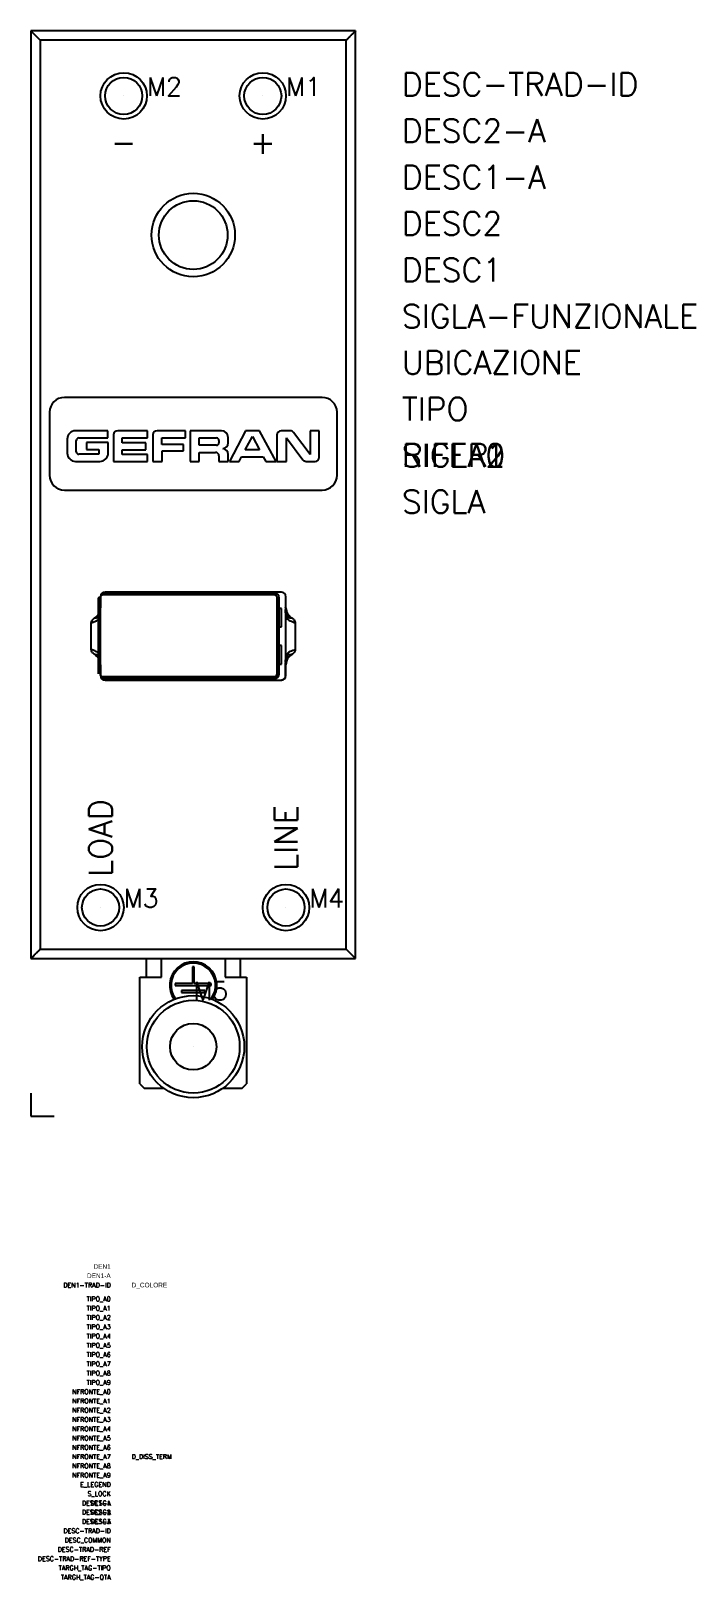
# Model space of a CAD drawing. Extents: x 0 to 72, y -50 to 117.
import ezdxf
from ezdxf.enums import TextEntityAlignment as Align

# ---------------------------------------------------------------- set-up
doc = ezdxf.new("R2010")
doc.units = 0
doc.header["$LTSCALE"] = 4
doc.layers.get('0').update_dxf_attribs({"linetype": 'CONTINUOUS'})
doc.layers.add('3_ALL_AXES', color=7, linetype='CONTINUOUS')
doc.styles.add('E_Comp-Data', font='arial.ttf')
doc.styles.add('E_Default-Att', font='romans.shx')
doc.styles.add('E_Desc', font='arial.ttf')
doc.styles.add('E_Lang-ID', font='romans.shx')
doc.styles.get("Standard").update_dxf_attribs({"font": 'romans.shx'})

msp = doc.modelspace()

# ---------------------------------------------------------------- linework, layer by layer
at = {"color": 7, "linetype": 'Continuous'}
for p, q in [((0, 117), (0, 17)), ((0, 117), (1, 116)), ((35, 117), (0, 117)), ((35, 117), (34, 116)), ((35, 17), (35, 117)), ((7.25, 55.9), (7.25, 47.7)), ((7.5, 56), (7.5, 54.82)), ((26.25, 56.4), (7.75, 56.4)), ((27, 56.5), (8, 56.5)), ((26.75, 47.7), (26.75, 55.9)), ((27.5, 54.82), (27.5, 56)), ((27, 54.75), (26.75, 54.75)), ((27, 52.75), (27, 54.75)), ((27.5, 49.65), (27.5, 53.85)), ((6.5, 50.32), (6.5, 53.18)), ((26.75, 52.75), (27, 52.75)), ((28.5, 53.18), (28.5, 50.32)), ((27, 50.75), (26.75, 50.75)), ((27, 48.75), (27, 50.75)), ((7.5, 48.68), (7.5, 47.5)), ((26.75, 48.75), (27, 48.75)), ((27.46, 47.5), (27.46, 48.91)), ((27.5, 47.5), (27.5, 48.68)), ((7.75, 47.2), (26.25, 47.2)), ((8, 47), (27, 47)), ((0, 17), (1, 18)), ((0, 17), (35, 17)), ((12.41, 17), (12.41, 15)), ((14.07, 15), (14.07, 17)), ((20.93, 17), (20.93, 15)), ((22.59, 15), (22.59, 17)), ((35, 17), (34, 18)), ((17.6, 16.1), (17.4, 16.1)), ((17.4, 16.1), (17.4, 14.3)), ((17.6, 14.3), (17.6, 16.1)), ((11.75, 15), (14.07, 15)), ((11.75, 3.5), (11.75, 15)), ((17.4, 14.3), (15.56, 14.3)), ((15.56, 14.3), (15.56, 14.1)), ((15.56, 14.1), (19.44, 14.1)), ((18.76, 13.54), (16.24, 13.54)), ((16.24, 13.54), (16.24, 13.34)), ((19.44, 14.3), (17.6, 14.3)), ((18.76, 13.34), (18.76, 13.54)), ((19.44, 14.1), (19.44, 14.3)), ((20.93, 15), (23.25, 15)), ((23.25, 15), (23.25, 3.5)), ((16.24, 13.34), (18.76, 13.34)), ((11.75, 3.5), (12.25, 3)), ((22.75, 3), (23.25, 3.5)), ((14.34, 3), (12.25, 3)), ((22.75, 3), (20.66, 3))]:
    msp.add_line(p, q, dxfattribs=at)
at = {"color": 9, "linetype": 'Continuous'}
for p, q in [((1, 116), (1, 18)), ((34, 116), (1, 116)), ((34, 18), (34, 116)), ((7.45, 55.9), (7.25, 55.9)), ((7.45, 55.9), (7.45, 47.7)), ((7.75, 56.2), (7.75, 56.4)), ((26.25, 56.2), (7.75, 56.2)), ((26.25, 56.2), (26.25, 56.4)), ((26.55, 55.9), (26.75, 55.9)), ((26.55, 47.7), (26.55, 55.9)), ((27.5, 48.91), (27.46, 48.91)), ((7.75, 47.4), (26.25, 47.4)), ((7.75, 47.4), (7.75, 47.2)), ((26.25, 47.4), (26.25, 47.2)), ((26.55, 47.7), (26.75, 47.7)), ((27.46, 47.5), (27.5, 47.5)), ((1, 18), (34, 18))]:
    msp.add_line(p, q, dxfattribs=at)
for p, q in [((0, 2.5), (0, 0)), ((0, 0), (2.5, 0))]:
    msp.add_line(p, q)
at = {"color": 7, "linetype": 'Continuous'}
for points in [[(0, 117), (0.01, 117), (0.02, 116.98), (0.04, 116.96), (0.07, 116.93), (0.1, 116.9), (0.14, 116.86), (0.18, 116.82), (0.23, 116.77)], [(35, 117), (35, 116.99), (34.98, 116.98), (34.96, 116.96), (34.93, 116.93), (34.9, 116.9), (34.86, 116.86), (34.82, 116.82), (34.77, 116.77)], [(0.28, 116.72), (0.33, 116.67), (0.39, 116.61)], [(0.45, 116.55), (0.5, 116.5), (0.57, 116.43)], [(0.63, 116.37), (0.69, 116.31), (0.75, 116.25)], [(0.81, 116.19), (0.88, 116.12), (0.94, 116.06), (1, 116)], [(34.19, 116.19), (34.12, 116.12), (34.06, 116.06), (34, 116)], [(34.37, 116.37), (34.31, 116.31), (34.25, 116.25)], [(34.55, 116.55), (34.5, 116.5), (34.43, 116.43)], [(34.72, 116.72), (34.67, 116.67), (34.61, 116.61)], [(0, 17), (0, 17.01), (0.02, 17.02), (0.04, 17.04), (0.07, 17.07), (0.1, 17.1), (0.14, 17.14), (0.18, 17.18), (0.23, 17.23)], [(0.28, 17.28), (0.33, 17.33), (0.39, 17.39)], [(0.45, 17.45), (0.5, 17.5), (0.57, 17.57)], [(0.63, 17.63), (0.69, 17.69), (0.75, 17.75)], [(0.81, 17.81), (0.88, 17.88), (0.94, 17.94), (1, 18)], [(34.19, 17.81), (34.12, 17.88), (34.06, 17.94), (34, 18)], [(34.37, 17.63), (34.31, 17.69), (34.25, 17.75)], [(34.55, 17.45), (34.5, 17.5), (34.43, 17.57)], [(34.72, 17.28), (34.67, 17.33), (34.61, 17.39)], [(35, 17), (34.99, 17), (34.98, 17.02), (34.96, 17.04), (34.93, 17.07), (34.9, 17.1), (34.86, 17.14), (34.82, 17.18), (34.77, 17.23)]]:
    msp.add_lwpolyline(points, dxfattribs=at)
for centre, radius in [((10, 110), 2.5), ((10, 110), 2), ((25, 110), 2.5), ((25, 110), 2), ((7.5, 22.5), 2.5), ((7.5, 22.5), 2), ((27.5, 22.5), 2.5), ((27.5, 22.5), 2), ((17.5, 7.5), 2.5)]:
    msp.add_circle(centre, radius)
at = {"color": 9, "linetype": 'Continuous'}
msp.add_circle((17.5, 95), 3.7, dxfattribs=at)
at = {"color": 7, "linetype": 'Continuous'}
for radius in [5.5, 5]:
    msp.add_circle((17.5, 7.5), radius, dxfattribs=at)
at = {"color": 9, "linetype": 'Continuous'}
for centre, start, end in [((7.75, 55.9), 90, 180), ((26.25, 55.9), 0, 90), ((7.75, 47.7), 180, 270), ((26.25, 47.7), 270, 0)]:
    msp.add_arc(centre, 0.3, start, end, dxfattribs=at)
at = {"color": 7, "linetype": 'Continuous'}
for centre, radius, start, end in [((8, 56), 0.5, 90, 180), ((26.25, 55.9), 0.5, 0, 90), ((27, 56), 0.5, 0, 90), ((31.44, 54.58), 3.99, 177.1648, 179.4261), ((31.01, 48.91), 3.56, 178.84, 179.9977), ((8, 47.5), 0.5, 180, 270), ((7.75, 47.7), 0.5, 250.198, 270), ((26.25, 47.7), 0.5, 270, 0), ((27, 47.5), 0.5, 270, 0), ((27, 47.5), 0.455, 297.0707, 359.9771), ((17.5, 14.1), 2.55, 323.9111, 216.0889), ((17.5, 14.1), 2.4, 322.9412, 217.0588)]:
    msp.add_arc(centre, radius, start, end, dxfattribs=at)
msp.add_ellipse((26.79, 47.5), major_axis=(-0.707, 0), ratio=0.707107, start_param=7.853982, end_param=8.479832, dxfattribs=at)
for points, knots in [([(6.5, 53.18), (6.5, 53.29), (6.6, 53.52), (6.78, 53.67), (6.88, 53.73)], [0, 0, 0, 0, 0.497681, 1, 1, 1, 1]), ([(6.88, 53.73), (7.06, 53.84), (7.38, 54.16), (7.5, 54.6), (7.5, 54.82)], [0, 0, 0, 0, 0.499993, 1, 1, 1, 1]), ([(27.5, 53.85), (27.5, 53.92), (27.49, 54.05), (27.46, 54.3), (27.45, 54.5), (27.46, 54.62)], [0, 0, 0, 0, 0.250035, 0.500067, 1, 1, 1, 1]), ([(27.5, 54.82), (27.5, 54.6), (27.62, 54.16), (27.94, 53.84), (28.12, 53.73)], [0, 0, 0, 0, 0.500007, 1, 1, 1, 1]), ([(28.12, 53.73), (28.22, 53.67), (28.4, 53.52), (28.5, 53.29), (28.5, 53.18)], [0, 0, 0, 0, 0.502328, 1, 1, 1, 1]), ([(6.88, 49.77), (6.78, 49.83), (6.6, 49.98), (6.5, 50.21), (6.5, 50.32)], [0, 0, 0, 0, 0.502313, 1, 1, 1, 1]), ([(28.5, 50.32), (28.5, 50.21), (28.4, 49.98), (28.22, 49.83), (28.12, 49.77)], [0, 0, 0, 0, 0.49767, 1, 1, 1, 1]), ([(7.5, 48.68), (7.5, 48.9), (7.38, 49.34), (7.06, 49.66), (6.88, 49.77)], [0, 0, 0, 0, 0.499998, 1, 1, 1, 1]), ([(27.46, 48.98), (27.46, 49.09), (27.47, 49.32), (27.5, 49.54), (27.5, 49.65)], [0, 0, 0, 0, 0.500024, 1, 1, 1, 1]), ([(28.12, 49.77), (27.94, 49.66), (27.62, 49.34), (27.5, 48.9), (27.5, 48.68)], [0, 0, 0, 0, 0.500001, 1, 1, 1, 1])]:
    msp.add_open_spline(points, degree=3, knots=knots, dxfattribs=at)
at = {"color": 9, "linetype": 'Continuous'}
for points, knots in [([(6.5, 53.18), (6.56, 53.21), (6.69, 53.27), (6.88, 53.34), (7.07, 53.42), (7.19, 53.49), (7.25, 53.53)], [0, 0, 0, 0, 0.24929, 0.496873, 0.74531, 1, 1, 1, 1]), ([(6.88, 53.73), (6.93, 53.74), (7.02, 53.75), (7.13, 53.75), (7.2, 53.76), (7.23, 53.77), (7.25, 53.79)], [0, 0, 0, 0, 0.460086, 0.703717, 0.838195, 1, 1, 1, 1]), ([(27.5, 54.59), (27.5, 54.52), (27.51, 54.38), (27.54, 54.18), (27.6, 54.02), (27.65, 53.9), (27.7, 53.83), (27.76, 53.77), (27.82, 53.75), (27.88, 53.75), (27.95, 53.75), (28.03, 53.74), (28.09, 53.73), (28.12, 53.73)], [0, 0, 0, 0, 0.165272, 0.331104, 0.494285, 0.573111, 0.647413, 0.711333, 0.761253, 0.804341, 0.844996, 0.923351, 1, 1, 1, 1]), ([(27.5, 53.85), (27.55, 53.75), (27.67, 53.56), (27.95, 53.41), (28.23, 53.3), (28.41, 53.23), (28.5, 53.18)], [0, 0, 0, 0, 0.278294, 0.523784, 0.761481, 1, 1, 1, 1]), ([(7.25, 49.97), (7.19, 50.01), (7.07, 50.08), (6.88, 50.16), (6.69, 50.23), (6.56, 50.29), (6.5, 50.32)], [0, 0, 0, 0, 0.254689, 0.503124, 0.750705, 1, 1, 1, 1]), ([(28.5, 50.32), (28.41, 50.28), (28.23, 50.2), (27.95, 50.09), (27.67, 49.94), (27.55, 49.75), (27.5, 49.65)], [0, 0, 0, 0, 0.238508, 0.476209, 0.721696, 1, 1, 1, 1]), ([(7.25, 49.71), (7.23, 49.73), (7.2, 49.74), (7.13, 49.75), (7.02, 49.75), (6.93, 49.76), (6.88, 49.77)], [0, 0, 0, 0, 0.161852, 0.296247, 0.539899, 1, 1, 1, 1]), ([(28.12, 49.77), (28.09, 49.77), (28.03, 49.76), (27.95, 49.75), (27.88, 49.75), (27.82, 49.75), (27.76, 49.73), (27.7, 49.67), (27.65, 49.6), (27.6, 49.48), (27.54, 49.32), (27.51, 49.12), (27.5, 48.98), (27.5, 48.91)], [0, 0, 0, 0, 0.07666, 0.15502, 0.195681, 0.238751, 0.288653, 0.352559, 0.426865, 0.505682, 0.668873, 0.83471, 1, 1, 1, 1]), ([(27.21, 47.09), (27.19, 47.08), (27.15, 47.04), (27.08, 47.01), (27.03, 47)], [0, 0, 0, 0, 0.267167, 1, 1, 1, 1])]:
    msp.add_open_spline(points, degree=3, knots=knots, dxfattribs=at)
at = {"color": 7, "linetype": 'Continuous'}
msp.add_open_spline([(27.46, 54.78), (27.46, 54.86), (27.47, 54.94), (27.48, 55.02)], degree=3, dxfattribs=at)
at = {"layer": '3_ALL_AXES', "color": 7, "linetype": 'Continuous'}
for p, q in [((31.4, 77.5), (3.6, 77.5)), ((2, 75.9), (2, 69.1)), ((33, 69.1), (33, 75.9)), ((8.29, 73.9), (4.81, 73.9)), ((8.29, 73.12), (8.29, 73.9)), ((12.56, 73.9), (9.35, 73.9)), ((12.56, 73.14), (12.56, 73.9)), ((16.67, 73.9), (13.6, 73.9)), ((16.67, 73.14), (16.67, 73.9)), ((17.15, 73.9), (17.15, 70.6)), ((20.54, 73.9), (17.15, 73.9)), ((23.13, 73.9), (21.39, 70.6)), ((24.65, 73.9), (23.13, 73.9)), ((26.44, 70.6), (24.65, 73.9)), ((27.95, 73.89), (26.97, 73.89)), ((30.1, 71.35), (28.31, 73.72)), ((30.1, 73.89), (30.1, 71.35)), ((31.09, 73.89), (30.1, 73.89)), ((31.09, 71.05), (31.09, 73.89)), ((3.91, 73), (3.91, 71.5)), ((4.89, 71.63), (4.89, 72.85)), ((5.16, 73.12), (8.29, 73.12)), ((6, 72.63), (6, 71.87)), ((8.33, 72.63), (6, 72.63)), ((6, 71.87), (7.33, 71.87)), ((7.33, 71.87), (7.33, 71.36)), ((8.33, 71.5), (8.33, 72.63)), ((8.9, 73.45), (8.9, 70.6)), ((9.84, 72.59), (9.84, 73.14)), ((9.84, 73.14), (12.56, 73.14)), ((12.37, 72.59), (9.84, 72.59)), ((9.84, 71.35), (9.84, 71.85)), ((9.84, 71.85), (12.37, 71.85)), ((12.37, 71.85), (12.37, 72.59)), ((13.15, 73.45), (13.15, 70.6)), ((14.12, 72.42), (14.12, 73.14)), ((14.12, 73.14), (16.67, 73.14)), ((16.45, 72.42), (14.12, 72.42)), ((16.45, 71.72), (16.45, 72.42)), ((18.13, 72.33), (18.13, 73.12)), ((18.13, 73.12), (20, 73.12)), ((20, 72.33), (18.13, 72.33)), ((20.27, 72.85), (20.27, 72.6)), ((21.26, 72.59), (21.26, 73.18)), ((23.11, 71.85), (23.88, 73.28)), ((24.65, 71.85), (23.11, 71.85)), ((23.88, 73.28), (24.65, 71.85)), ((26.52, 73.44), (26.52, 70.6)), ((27.54, 70.6), (27.54, 73.14)), ((27.54, 73.14), (29.32, 70.78)), ((4.81, 70.6), (7.43, 70.6)), ((7.33, 71.36), (5.16, 71.36)), ((8.9, 70.6), (12.56, 70.6)), ((12.56, 71.35), (9.84, 71.35)), ((12.56, 70.6), (12.56, 71.35)), ((13.15, 70.6), (14.13, 70.6)), ((14.13, 70.6), (14.13, 71.72)), ((14.13, 71.72), (16.45, 71.72)), ((17.15, 70.6), (18.13, 70.6)), ((18.13, 70.6), (18.13, 71.57)), ((18.13, 71.57), (19.91, 71.57)), ((20.27, 71.21), (20.27, 70.6)), ((20.27, 70.6), (21.26, 70.6)), ((21.26, 70.6), (21.26, 71.35)), ((21.39, 70.6), (22.45, 70.6)), ((22.45, 70.6), (22.71, 71.08)), ((22.71, 71.08), (25.04, 71.08)), ((25.04, 71.08), (25.31, 70.6)), ((25.31, 70.6), (26.44, 70.6)), ((26.52, 70.6), (27.54, 70.6)), ((29.68, 70.6), (30.64, 70.6)), ((3.6, 67.5), (31.4, 67.5))]:
    msp.add_line(p, q, dxfattribs=at)
msp.add_circle((17.5, 95), 4.5, dxfattribs=at)
for centre, radius, start, end in [((3.6, 75.9), 1.6, 90, 180), ((31.4, 75.9), 1.6, 0, 90), ((4.81, 73), 0.9, 90, 180), ((9.35, 73.45), 0.45, 90, 180), ((13.6, 73.45), 0.45, 90, 180), ((20.54, 73.18), 0.72, 0, 90), ((26.97, 73.44), 0.45, 90, 180), ((27.95, 73.44), 0.45, 37.1, 90), ((5.16, 72.85), 0.27, 90, 180), ((20, 72.85), 0.27, 0, 90), ((20, 72.6), 0.27, 270, 0), ((20.66, 72.59), 0.607, 271.7572, 0), ((20.63, 71.35), 0.638, 0, 85.5791), ((4.81, 71.5), 0.9, 180, 270), ((5.16, 71.63), 0.27, 180, 270), ((7.43, 71.5), 0.9, 270, 0), ((19.91, 71.21), 0.36, 0, 90), ((29.68, 71.05), 0.45, 217.1, 270), ((30.64, 71.05), 0.45, 270, 0), ((3.6, 69.1), 1.6, 180, 270), ((31.4, 69.1), 1.6, 270, 0)]:
    msp.add_arc(centre, radius, start, end, dxfattribs=at)

# ---------------------------------------------------------------- texts
at = {"linetype": 'Continuous', "char_height": 2.5, "attachment_point": 5}
for s, insert in [('+', (25, 105)), ('-', (10, 105))]:
    msp.add_mtext_dynamic_manual_height_columns(s, width=5, gutter_width=0.25, heights=[0], dxfattribs=dict(at, insert=insert))
at = {"linetype": 'Continuous', "char_height": 2.5, "attachment_point": 5, "rotation": 90}
for s, insert in [('LOAD', (7.5, 30)), ('LINE', (27.5, 30))]:
    msp.add_mtext_dynamic_manual_height_columns(s, width=5, gutter_width=0.25, heights=[0], dxfattribs=dict(at, insert=insert))
at = {"color": 4, "flags": 8}
for tag, p in [('M2', (12.5, 110)), ('M1', (27.5, 110)), ('M3', (10, 22.5)), ('M4', (30, 22.5)), ('M5', (17.5, 12.5))]:
    msp.add_attdef(tag, p, '', height=2, dxfattribs=at)
at = {"color": 3}
for tag, p, s, flags in [('DESC-TRAD-ID', (40, 110), '', 8), ('DESC2-A', (40, 105), '', 8), ('DESC1-A', (40, 100), '', 8), ('DESC2', (40, 95), '', 8), ('DESC1', (40, 90), '', 8), ('SIGLA-FUNZIONALE', (40, 85), '', 9), ('UBICAZIONE', (40, 80), '', 8), ('TIPO', (40, 75), '', 9), ('SIGLA0', (40, 70), '', 9), ('SIGLA1', (40, 70), '', 9), ('SIGLA2', (40, 70), '', 9), ('RIFER', (40, 70), 'RIFER ?', 8), ('SIGLA', (40, 65), 'SIGLA ?', 8)]:
    msp.add_attdef(tag, p, s, height=2.5, dxfattribs=dict(at, flags=flags))
at = {"flags": 9}
for tag, p, s, height in [('F1', (10, 110), '', 0.00001), ('F2', (25, 110), '', 0.00001), ('F3', (7.5, 22.5), '', 0.00001), ('F4', (27.5, 22.5), '', 0.00001), ('F5', (17.5, 7.5), '', 0.00001), ('TIPOSIG', (0, 0), '3', 0.00000001), ('POSIZIONE', (0, 0), '', 0.00000001), ('P-TABELLA', (0, 0), '', 0.00000001), ('T-TABELLA', (0, 0), '', 0.00000001), ('H-TABELLA', (0, 0), '', 0.00000001), ('CODICE', (0, 0), '1xNNN', 0.00000001), ('NOTE1', (0, 0), '', 0.00000001), ('NOTE2', (0, 0), '', 0.00000001)]:
    msp.add_attdef(tag, p, s, height=height, dxfattribs=at)
at = {"color": 3, "flags": 9}
for tag, text, style, p in [('DEN1', '', 'E_Desc', (8.6, -16.45)), ('DEN1-A', '', 'E_Desc', (8.6, -17.45)), ('TIPO_A0', '', 'E_Default-Att', (8.6, -19.95)), ('TIPO_A1', '', 'E_Default-Att', (8.6, -20.95)), ('TIPO_A2', '', 'E_Default-Att', (8.6, -21.95)), ('TIPO_A3', '', 'E_Default-Att', (8.6, -22.95)), ('TIPO_A4', '', 'E_Default-Att', (8.6, -23.95)), ('TIPO_A5', '', 'E_Default-Att', (8.6, -24.95)), ('TIPO_A6', '', 'E_Default-Att', (8.6, -25.95)), ('TIPO_A7', '', 'E_Default-Att', (8.6, -26.95)), ('TIPO_A8', '', 'E_Default-Att', (8.6, -27.95)), ('NFRONTE_A0', '', 'E_Default-Att', (8.6, -29.95)), ('TIPO_A9', '', 'E_Default-Att', (8.6, -28.95)), ('NFRONTE_A1', '', 'E_Default-Att', (8.6, -30.95)), ('NFRONTE_A2', '', 'E_Default-Att', (8.6, -31.95)), ('NFRONTE_A3', '', 'E_Default-Att', (8.6, -32.95)), ('NFRONTE_A4', '', 'E_Default-Att', (8.6, -33.95)), ('NFRONTE_A5', '', 'E_Default-Att', (8.6, -34.95)), ('NFRONTE_A6', '', 'E_Default-Att', (8.6, -35.95)), ('NFRONTE_A7', '', 'E_Default-Att', (8.6, -36.95)), ('NFRONTE_A8', '', 'E_Default-Att', (8.6, -37.95)), ('NFRONTE_A9', '', 'E_Default-Att', (8.6, -38.95)), ('E_LEGEND', '', 'E_Default-Att', (8.6, -39.95)), ('DESC1-A', '', 'E_Default-Att', (8.6, -41.95)), ('S_LOCK', '', 'E_Default-Att', (8.6, -40.95)), ('DESC1', '', 'E_Default-Att', (8.6, -41.95)), ('DESC2-A', '', 'E_Default-Att', (8.6, -42.95)), ('DESC2', '', 'E_Default-Att', (8.6, -42.95)), ('DESC3-A', '', 'E_Default-Att', (8.6, -43.95)), ('DESC3', '', 'E_Default-Att', (8.6, -43.95)), ('DESC-TRAD-REF', '', 'E_Default-Att', (8.6, -46.95)), ('DESC_COMMON', '', 'E_Default-Att', (8.6, -45.95)), ('DESC-TRAD-REF-TYPE', 'P', 'E_Default-Att', (8.6, -47.95)), ('TARGH_TAG-TIPO', '', 'E_Default-Att', (8.6, -48.95)), ('TARGH_TAG-QTA', '', 'E_Default-Att', (8.6, -49.95))]:
    msp.add_attdef(tag, text=text, height=0.5, dxfattribs=dict(at, style=style)).set_placement(p, align=Align.RIGHT)
at = {"color": 2, "flags": 9}
for tag, style, p in [('DEN1-TRAD-ID', 'E_Lang-ID', (8.6, -18.45)), ('DESC-TRAD-ID', 'E_Default-Att', (8.6, -44.95))]:
    msp.add_attdef(tag, text='E_None', height=0.5, dxfattribs=dict(at, style=style)).set_placement(p, align=Align.RIGHT)
at = {"color": 3, "flags": 9}
for tag, p, style in [('D_COLORE', (10.85, -18.45), 'E_Comp-Data'), ('D_DISS_TERM', (10.85, -36.95), 'E_Default-Att')]:
    msp.add_attdef(tag, p, '', height=0.5, dxfattribs=dict(at, style=style))

doc.saveas('drawing.dxf')
